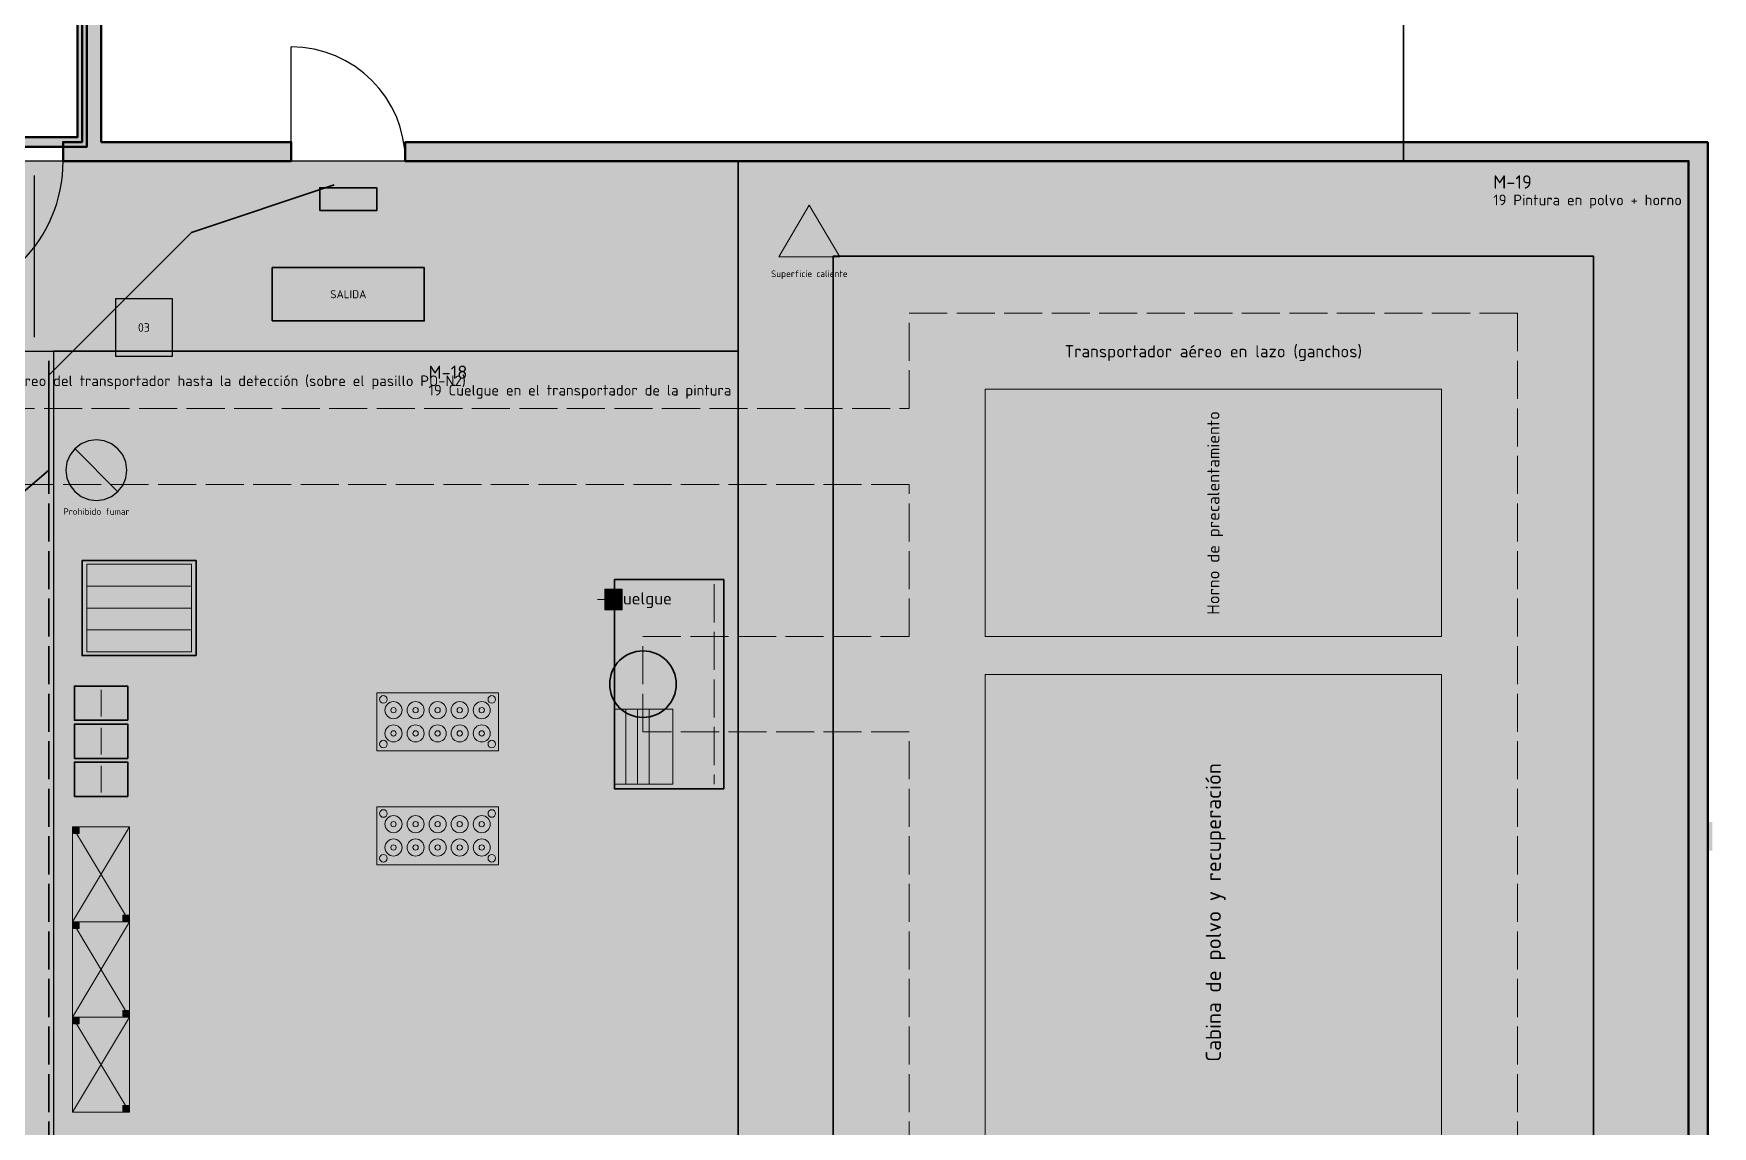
# Model space of a CAD drawing. Header units: millimetres. Extents: x 0 to 1189, y 0 to 841.
# Drawn here: x 678.9 to 855.5, y 536.5 to 651.4 of the extents above; entities that cross this region are included whole.
import ezdxf
from ezdxf.enums import TextEntityAlignment as Align

# ---------------------------------------------------------------- set-up
doc = ezdxf.new("R2010")
doc.units = ezdxf.units.MM
doc.linetypes.add('IRAM-E-TRAZOS', pattern=[5, 4, -1])
for name, color, linetype, lineweight in [('A-ABERTURA', 7, 'CONTINUOUS', 25), ('A-COLUMNA', 7, 'CONTINUOUS', 50), ('A-EQUIPO-FINO', 8, 'CONTINUOUS', 13), ('A-EQUIPO-OCULTO', 8, 'IRAM-E-TRAZOS', 13), ('A-EQUIPO-RELLENO', 9, 'CONTINUOUS', 13), ('A-MURO', 7, 'CONTINUOUS', 50), ('A-RELLENO', 9, 'CONTINUOUS', 13), ('A-SECTOR', 1, 'CONTINUOUS', 25), ('A-SECTOR-TXT', 1, 'CONTINUOUS', 25), ('A-TABIQUE', 7, 'CONTINUOUS', 50), ('A-TEXTO', 7, 'CONTINUOUS', 18), ('I-GAS', 40, 'CONTINUOUS', 35), ('S-ESCAPE', 3, 'CONTINUOUS', 35), ('S-INCENDIO', 1, 'CONTINUOUS', 25), ('S-SENAL', 7, 'CONTINUOUS', 18)]:
    doc.layers.add(name, color=color, linetype=linetype, lineweight=lineweight)
for name, color, linetype, lineweight, true_color in [('A-DEFENSA', 2, 'CONTINUOUS', 35, 0xe6b400), ('A-EQUIPO', 30, 'CONTINUOUS', 35, 0xe67800), ('A-PASILLO', 2, 'IRAM-E-TRAZOS', 35, 0xd7a500), ('A-SENDA', 2, 'CONTINUOUS', 25, 0xd7a500)]:
    doc.layers.add(name, color=color, linetype=linetype, lineweight=lineweight, true_color=true_color)
doc.styles.add('ISO3098', font='isocpeur.ttf')

msp = doc.modelspace()

# ---------------------------------------------------------------- hatches: boundary and pattern name
at = {"layer": 'A-COLUMNA', "true_color": 0x000000}
h = msp.add_hatch(color=7, dxfattribs=at)
h.dxf.hatch_style = 1
h.paths.add_polyline_path([(699, 636), (703, 636), (703, 640), (699, 640)])
h = msp.add_hatch(color=7, dxfattribs=at)
h.dxf.hatch_style = 1
h.paths.add_polyline_path([(775, 636), (779, 636), (779, 640), (775, 640)])
h = msp.add_hatch(color=7, dxfattribs=at)
h.dxf.hatch_style = 1
h.paths.add_polyline_path([(851, 636), (855, 636), (855, 640), (851, 640)])
h = msp.add_hatch(color=7, dxfattribs=at)
h.dxf.hatch_style = 1
h.paths.add_polyline_path([(852.5, 565.5), (855.5, 565.5), (855.5, 568.5), (852.5, 568.5)])
at = {"layer": 'A-EQUIPO-RELLENO', "true_color": 0xfff8f0}
h = msp.add_hatch(color=7, dxfattribs=at)
h.dxf.hatch_style = 1
h.paths.add_polyline_path([(763, 378), (843, 378), (843, 628), (763, 628)])
at = {"layer": 'A-EQUIPO-RELLENO', "true_color": 0xfae4d2}
h = msp.add_hatch(color=7, dxfattribs=at)
h.dxf.hatch_style = 1
h.paths.add_polyline_path([(779, 588), (827, 588), (827, 614), (779, 614)])
at = {"layer": 'A-EQUIPO-RELLENO', "true_color": 0xeedec0}
h = msp.add_hatch(color=7, dxfattribs=at)
h.dxf.hatch_style = 1
h.paths.add_polyline_path([(695.5, 586.4), (695.5, 595.6), (684.5, 595.6), (684.5, 586.4)])
h = msp.add_hatch(color=7, dxfattribs=at)
h.dxf.hatch_style = 1
h.paths.add_polyline_path([(740, 594), (740, 572), (751.5, 572), (751.5, 594)])
at = {"layer": 'A-EQUIPO-RELLENO', "true_color": 0xcdd0d4}
h = msp.add_hatch(color=7, dxfattribs=at)
h.dxf.hatch_style = 1
h.paths.add_polyline_path([(739, 593), (739, 590.8), (740.8, 590.8), (740.8, 593)])
at = {"layer": 'A-EQUIPO-RELLENO', "true_color": 0xfaecc8}
h = msp.add_hatch(color=7, dxfattribs=at)
h.dxf.hatch_style = 1
h.paths.add_polyline_path([(688.8, 579.2), (688.8, 582.8), (683.2, 582.8), (683.2, 579.2)])
at = {"layer": 'A-EQUIPO-RELLENO', "true_color": 0xe8eede}
h = msp.add_hatch(color=7, dxfattribs=at)
h.dxf.hatch_style = 1
h.paths.add_polyline_path([(779, 534), (827, 534), (827, 584), (779, 584)])
at = {"layer": 'A-EQUIPO-RELLENO', "true_color": 0xeeeeee}
h = msp.add_hatch(color=7, dxfattribs=at)
h.dxf.hatch_style = 1
h.paths.add_polyline_path([(715, 576), (727.8, 576), (727.8, 582.1), (715, 582.1)])
at = {"layer": 'A-EQUIPO-RELLENO', "true_color": 0xfaecc8}
h = msp.add_hatch(color=7, dxfattribs=at)
h.dxf.hatch_style = 1
h.paths.add_polyline_path([(688.8, 575.2), (688.8, 578.8), (683.2, 578.8), (683.2, 575.2)])
h = msp.add_hatch(color=7, dxfattribs=at)
h.dxf.hatch_style = 1
h.paths.add_polyline_path([(688.8, 571.2), (688.8, 574.8), (683.2, 574.8), (683.2, 571.2)])
at = {"layer": 'A-EQUIPO-RELLENO', "true_color": 0xeeeeee}
h = msp.add_hatch(color=7, dxfattribs=at)
h.dxf.hatch_style = 1
h.paths.add_polyline_path([(715, 564), (727.8, 564), (727.8, 570.1), (715, 570.1)])
h = msp.add_hatch(color=7, dxfattribs=at)
h.dxf.hatch_style = 1
h.paths.add_polyline_path([(689, 558), (689, 568), (683, 568), (683, 558)])
at = {"layer": 'A-EQUIPO-RELLENO', "true_color": 0x969ba0}
h = msp.add_hatch(color=7, dxfattribs=at)
h.dxf.hatch_style = 1
h.paths.add_polyline_path([(683.7, 567.3), (683.7, 567.9), (683.1, 567.9), (683.1, 567.3)])
h = msp.add_hatch(color=7, dxfattribs=at)
h.dxf.hatch_style = 1
h.paths.add_polyline_path([(688.9, 558.1), (688.9, 558.7), (688.3, 558.7), (688.3, 558.1)])
at = {"layer": 'A-EQUIPO-RELLENO', "true_color": 0xeeeeee}
h = msp.add_hatch(color=7, dxfattribs=at)
h.dxf.hatch_style = 1
h.paths.add_polyline_path([(689, 548), (689, 558), (683, 558), (683, 548)])
at = {"layer": 'A-EQUIPO-RELLENO', "true_color": 0x969ba0}
h = msp.add_hatch(color=7, dxfattribs=at)
h.dxf.hatch_style = 1
h.paths.add_polyline_path([(683.7, 557.3), (683.7, 557.9), (683.1, 557.9), (683.1, 557.3)])
at = {"layer": 'A-EQUIPO-RELLENO', "true_color": 0xeeeeee}
h = msp.add_hatch(color=7, dxfattribs=at)
h.dxf.hatch_style = 1
h.paths.add_polyline_path([(689, 538), (689, 548), (683, 548), (683, 538)])
at = {"layer": 'A-EQUIPO-RELLENO', "true_color": 0x969ba0}
h = msp.add_hatch(color=7, dxfattribs=at)
h.dxf.hatch_style = 1
h.paths.add_polyline_path([(683.7, 547.3), (683.7, 547.9), (683.1, 547.9), (683.1, 547.3)])
h = msp.add_hatch(color=7, dxfattribs=at)
h.dxf.hatch_style = 1
h.paths.add_polyline_path([(688.9, 548.1), (688.9, 548.7), (688.3, 548.7), (688.3, 548.1)])
h = msp.add_hatch(color=7, dxfattribs=at)
h.dxf.hatch_style = 1
h.paths.add_polyline_path([(688.9, 538.1), (688.9, 538.7), (688.3, 538.7), (688.3, 538.1)])
at = {"layer": 'A-MURO', "true_color": 0x464646}
h = msp.add_hatch(color=7, dxfattribs=at)
h.dxf.hatch_style = 1
h.paths.add_polyline_path([(686, 640), (706, 640), (706, 638), (682, 638), (682, 640), (684, 640), (684, 661.7), (686, 661.7)])
h = msp.add_hatch(color=7, dxfattribs=at)
h.dxf.hatch_style = 1
h.paths.add_polyline_path([(855, 640), (855, 367.5), (853, 367.5), (853, 638), (718, 638), (718, 640)])
at = {"layer": 'A-RELLENO', "true_color": 0xfff4b4}
h = msp.add_hatch(color=7, dxfattribs=at)
h.dxf.hatch_style = 1
h.paths.add_polyline_path([(233, 618), (753, 618), (753, 638), (233, 638)])
at = {"layer": 'A-RELLENO', "true_color": 0xf6cfc3}
h = msp.add_hatch(color=7, dxfattribs=at)
h.dxf.hatch_style = 1
h.paths.add_polyline_path([(753, 368), (853, 368), (853, 638), (753, 638)])
at = {"layer": 'A-RELLENO', "true_color": 0xf6f6f6}
h = msp.add_hatch(color=7, dxfattribs=at)
h.dxf.hatch_style = 1
h.paths.add_polyline_path([(666, 368), (681, 368), (681, 618), (666, 618)])
at = {"layer": 'A-RELLENO', "true_color": 0xfde4c8}
h = msp.add_hatch(color=7, dxfattribs=at)
h.dxf.hatch_style = 1
h.paths.add_polyline_path([(681, 523), (753, 523), (753, 618), (681, 618)])
at = {"layer": 'A-TABIQUE', "true_color": 0x6e6e6e}
h = msp.add_hatch(color=7, dxfattribs=at)
h.dxf.hatch_style = 1
h.paths.add_polyline_path([(569.53, 783.5), (616.5, 783.5), (617.5, 783.5), (647.5, 783.5), (648.5, 783.5), (684.5, 783.5), (684.5, 738.5), (684.5, 737.5), (684.5, 639.5), (664.5, 639.5), (663.5, 639.5), (614.5, 639.5), (613.5, 639.5), (570.5, 639.5), (569.53, 639.5), (569.53, 689.3), (570.5, 689.3), (613.5, 689.3), (614.5, 689.3), (663.5, 689.3), (663.5, 690.9), (612.5, 690.9), (611.5, 690.9), (589, 690.9), (588, 690.9), (569.53, 690.9), (569.53, 691.9), (588, 691.9), (588, 721.5), (571, 721.5), (571, 722.5), (588, 722.5), (589, 722.5), (611.5, 722.5), (612.5, 722.5), (663.5, 722.5), (663.5, 722.6), (664.5, 722.6), (664.5, 722.5), (664.5, 721.5), (664.5, 712.4), (663.5, 712.4), (663.5, 721.5), (612.5, 721.5), (612.5, 720), (611.5, 720), (611.5, 721.5), (589, 721.5), (589, 691.9), (611.5, 691.9), (611.5, 712), (612.5, 712), (612.5, 691.9), (663.5, 691.9), (663.5, 704.2), (664.5, 704.2), (664.5, 691.9), (664.5, 690.9), (664.5, 689.3), (664.5, 688.3), (664.5, 658.3), (663.5, 658.3), (663.5, 688.3), (614.5, 688.3), (614.5, 658), (613.5, 658), (613.5, 688.3), (570.5, 688.3), (570.5, 640.5), (613.5, 640.5), (613.5, 650), (614.5, 650), (614.5, 640.5), (663.5, 640.5), (663.5, 649.8), (664.5, 649.8), (664.5, 640.5), (683.5, 640.5), (683.5, 737.5), (683.4, 737.5), (683.4, 738.5), (683.5, 738.5), (683.5, 782.5), (648.5, 782.5), (648.5, 738.5), (648.6, 738.5), (648.6, 737.5), (648.5, 737.5), (647.5, 737.5), (627, 737.5), (627, 738.5), (647.5, 738.5), (647.5, 782.5), (617.5, 782.5), (617.5, 738.5), (619, 738.5), (619, 737.5), (617.5, 737.5), (616.5, 737.5), (577, 737.5), (577, 738.5), (616.5, 738.5), (616.5, 782.5), (569.53, 782.5)])
at = {"layer": 'S-ESCAPE', "true_color": 0x008c46}
h = msp.add_hatch(color=7, dxfattribs=at)
h.dxf.hatch_style = 1
h.paths.add_polyline_path([(709, 632.8), (712, 632.8), (712, 635.2), (709, 635.2)])
h = msp.add_hatch(color=7, dxfattribs=at)
h.dxf.hatch_style = 1
h.paths.add_polyline_path([(704, 621.2), (720, 621.2), (720, 626.8), (704, 626.8)])
at = {"layer": 'S-INCENDIO', "true_color": 0xc81414}
h = msp.add_hatch(color=7, dxfattribs=at)
h.dxf.hatch_style = 1
h.paths.add_polyline_path([(687.5, 617.5), (693.5, 617.5), (693.5, 623.5), (687.5, 623.5)])
at = {"layer": 'S-SENAL', "true_color": 0xfac800}
h = msp.add_hatch(color=7, dxfattribs=at)
h.dxf.hatch_style = 1
h.paths.add_polyline_path([(757.3, 627.94), (763.7, 627.94), (760.5, 633.38)])

# ---------------------------------------------------------------- linework, layer by layer
at = {"layer": 'A-ABERTURA'}
msp.add_line((706, 638), (706, 650), dxfattribs=at)
for centre, radius, start, end in [((706, 638), 12, 0, 90), ((667, 638), 15, -90, 0)]:
    msp.add_arc(centre, radius, start, end, dxfattribs=at)
at = {"layer": 'A-DEFENSA'}
msp.add_line((683, 618), (753, 618), dxfattribs=at)
at = {"layer": 'A-EQUIPO'}
for points in [[(763, 378), (843, 378), (843, 628), (763, 628)], [(696, 586), (696, 596), (684, 596), (684, 586)], [(740, 594), (740, 572), (751.5, 572), (751.5, 594)], [(688.8, 579.2), (688.8, 582.8), (683.2, 582.8), (683.2, 579.2)], [(688.8, 575.2), (688.8, 578.8), (683.2, 578.8), (683.2, 575.2)], [(688.8, 571.2), (688.8, 574.8), (683.2, 574.8), (683.2, 571.2)]]:
    msp.add_lwpolyline(points, close=True, dxfattribs=at)
msp.add_circle((743, 583), 3.5, dxfattribs=at)
at = {"layer": 'A-EQUIPO-FINO'}
for p, q in [((695.5, 593.3), (684.5, 593.3)), ((739, 591.9), (738.2, 591.9)), ((695.5, 591), (684.5, 591)), ((695.5, 588.7), (684.5, 588.7)), ((686, 579.6), (686, 582.4)), ((741.21, 580.36), (741.21, 572.5)), ((742.42, 580.36), (742.42, 572.5)), ((743.64, 580.36), (743.64, 572.5)), ((686, 575.6), (686, 578.4)), ((686, 571.6), (686, 574.4)), ((689, 558), (683, 568)), ((683, 558), (689, 568)), ((689, 548), (683, 558)), ((683, 548), (689, 558)), ((689, 538), (683, 548)), ((683, 538), (689, 548))]:
    msp.add_line(p, q, dxfattribs=at)
for points in [[(779, 588), (827, 588), (827, 614), (779, 614)], [(695.5, 586.4), (695.5, 595.6), (684.5, 595.6), (684.5, 586.4)], [(739, 593), (739, 590.8), (740.8, 590.8), (740.8, 593)], [(779, 534), (827, 534), (827, 584), (779, 584)], [(715, 576), (727.8, 576), (727.8, 582.1), (715, 582.1)], [(740, 580.36), (740, 572.5), (746.15, 572.5), (746.15, 580.36)], [(715, 564), (727.8, 564), (727.8, 570.1), (715, 570.1)], [(689, 558), (689, 568), (683, 568), (683, 558)], [(683.7, 567.3), (683.7, 567.9), (683.1, 567.9), (683.1, 567.3)], [(688.9, 558.1), (688.9, 558.7), (688.3, 558.7), (688.3, 558.1)], [(689, 548), (689, 558), (683, 558), (683, 548)], [(683.7, 557.3), (683.7, 557.9), (683.1, 557.9), (683.1, 557.3)], [(689, 538), (689, 548), (683, 548), (683, 538)], [(683.7, 547.3), (683.7, 547.9), (683.1, 547.9), (683.1, 547.3)], [(688.9, 548.1), (688.9, 548.7), (688.3, 548.7), (688.3, 548.1)], [(688.9, 538.1), (688.9, 538.7), (688.3, 538.7), (688.3, 538.1)]]:
    msp.add_lwpolyline(points, close=True, dxfattribs=at)
for centre, radius in [((715.7, 581.4), 0.4), ((716.76, 580.27), 0.9), ((719.08, 580.27), 0.9), ((721.4, 580.27), 0.9), ((723.72, 580.27), 0.9), ((726.04, 580.27), 0.9), ((727.1, 581.4), 0.4), ((716.76, 580.27), 0.28), ((719.08, 580.27), 0.28), ((721.4, 580.27), 0.28), ((723.72, 580.27), 0.28), ((726.04, 580.27), 0.28), ((716.76, 577.82), 0.9), ((716.76, 577.82), 0.28), ((719.08, 577.82), 0.9), ((719.08, 577.82), 0.28), ((721.4, 577.82), 0.9), ((721.4, 577.82), 0.28), ((723.72, 577.82), 0.9), ((723.72, 577.82), 0.28), ((726.04, 577.82), 0.9), ((726.04, 577.82), 0.28), ((715.7, 576.7), 0.4), ((727.1, 576.7), 0.4), ((715.7, 569.4), 0.4), ((716.76, 568.28), 0.9), ((719.08, 568.28), 0.9), ((721.4, 568.28), 0.9), ((723.72, 568.28), 0.9), ((726.04, 568.28), 0.9), ((727.1, 569.4), 0.4), ((716.76, 568.28), 0.28), ((719.08, 568.28), 0.28), ((721.4, 568.28), 0.28), ((723.72, 568.28), 0.28), ((726.04, 568.28), 0.28), ((716.76, 565.83), 0.9), ((716.76, 565.83), 0.28), ((719.08, 565.83), 0.9), ((719.08, 565.83), 0.28), ((721.4, 565.83), 0.9), ((721.4, 565.83), 0.28), ((723.72, 565.83), 0.9), ((723.72, 565.83), 0.28), ((726.04, 565.83), 0.9), ((726.04, 565.83), 0.28), ((715.7, 564.7), 0.4), ((727.1, 564.7), 0.4)]:
    msp.add_circle(centre, radius, dxfattribs=at)
at = {"layer": 'A-EQUIPO-OCULTO'}
msp.add_line((750.5, 593.5), (750.5, 572.5), dxfattribs=at)
msp.add_lwpolyline([(771, 578), (743, 578), (743, 588), (771, 588), (771, 604), (630, 604), (630, 612), (771, 612), (771, 622), (835, 622), (835, 384), (771, 384), (771, 388), (745, 388), (745, 398), (771, 398), (771, 578)], dxfattribs=at)
at = {"layer": 'A-MURO'}
for points in [[(686, 640), (706, 640), (706, 638), (682, 638), (682, 640), (684, 640), (684, 661.7), (686, 661.7)], [(855, 640), (855, 367.5), (853, 367.5), (853, 638), (718, 638), (718, 640)]]:
    msp.add_lwpolyline(points, close=True, dxfattribs=at)
at = {"layer": 'A-PASILLO'}
msp.add_line((680.5, 368), (680.5, 618), dxfattribs=at)
at = {"layer": 'A-SECTOR'}
for points in [[(753, 368), (853, 368), (853, 638), (753, 638)], [(681, 523), (753, 523), (753, 618), (681, 618)]]:
    msp.add_lwpolyline(points, close=True, dxfattribs=at)
at = {"layer": 'A-SENDA'}
msp.add_line((679, 619.5), (679, 636.5), dxfattribs=at)
msp.add_lwpolyline([(233, 618), (753, 618), (753, 638), (233, 638)], close=True, dxfattribs=at)
at = {"layer": 'A-TABIQUE'}
for points in [[(648.5, 783.5), (684.5, 783.5), (684.5, 738.5), (684.5, 737.5), (684.5, 639.5), (664.5, 639.5)], [(664.5, 640.5), (683.5, 640.5), (683.5, 737.5), (683.4, 737.5), (683.4, 738.5), (683.5, 738.5), (683.5, 782.5), (648.5, 782.5)]]:
    msp.add_lwpolyline(points, dxfattribs=at)
at = {"layer": 'A-TEXTO'}
msp.add_lwpolyline([(757.3, 627.94), (763.7, 627.94), (760.5, 633.38)], close=True, dxfattribs=at)
at = {"layer": 'I-GAS'}
msp.add_lwpolyline([(823, 743), (823, 638)], dxfattribs=at)
at = {"layer": 'S-ESCAPE'}
msp.add_lwpolyline([(595.5, 440.5), (595.5, 435.5), (525.5, 435.5), (525.5, 460.5), (540.5, 475.5), (555.5, 475.5), (585.5, 510.5), (600.5, 510.5), (645.5, 560.5), (645.5, 575.5), (680.5, 605.5), (680.5, 615.5), (695.5, 630.5), (710.5, 635.5)], dxfattribs=at)
for points in [[(709, 632.8), (715, 632.8), (715, 635.2), (709, 635.2)], [(704, 621.2), (720, 621.2), (720, 626.8), (704, 626.8)]]:
    msp.add_lwpolyline(points, close=True, dxfattribs=at)
at = {"layer": 'S-INCENDIO'}
msp.add_line((683.26, 607.74), (687.74, 603.26), dxfattribs=at)
for points in [[(687.5, 617.5), (693.5, 617.5), (693.5, 623.5), (687.5, 623.5)], [(688.7, 605.5), (688.59, 606.33), (688.27, 607.1), (687.76, 607.76), (687.1, 608.27), (686.33, 608.59), (685.5, 608.7), (684.67, 608.59), (683.9, 608.27), (683.24, 607.76), (682.73, 607.1), (682.41, 606.33), (682.3, 605.5), (682.41, 604.67), (682.73, 603.9), (683.24, 603.24), (683.9, 602.73), (684.67, 602.41), (685.5, 602.3), (686.33, 602.41), (687.1, 602.73), (687.76, 603.24), (688.27, 603.9), (688.59, 604.67)]]:
    msp.add_lwpolyline(points, close=True, dxfattribs=at)

# ---------------------------------------------------------------- texts
at = {"layer": 'A-SECTOR-TXT', "style": 'ISO3098'}
for s, height, p in [('M-19', 1.4, (832.45, 636.5)), ('19 Pintura en polvo + horno', 1.12, (832.45, 634.47)), ('M-18', 1.4, (720.45, 616.5)), ('19 Cuelgue en el transportador de la pintura', 1.12, (720.45, 614.47))]:
    msp.add_text(s, height=height, dxfattribs=at).set_placement(p, align=Align.TOP_LEFT)
at = {"layer": 'A-TEXTO', "style": 'ISO3098'}
for s, p in [('Superficie caliente', (760.5, 626.5)), ('Prohibido fumar', (685.5, 601.5))]:
    msp.add_text(s, height=0.7, dxfattribs=at).set_placement(p, align=Align.TOP_CENTER)
for s, height, p in [('SALIDA', 0.847, (712, 624)), ('03', 0.91, (690.5, 620.5)), ('Transportador aéreo en lazo (ganchos)', 1.28, (803, 618))]:
    msp.add_text(s, height=height, dxfattribs=at).set_placement(p, align=Align.MIDDLE_CENTER)
for s, height, p in [('Ramal aéreo del transportador hasta la detección (sobre el pasillo PO-N2)', 1.12, (698, 614)), ('Cuelgue', 1.28, (743, 591))]:
    msp.add_text(s, height=height, dxfattribs=at).set_placement(p, align=Align.BOTTOM_CENTER)
for s, height, p in [('Horno de precalentamiento', 1.28, (803, 601)), ('Cabina de polvo y recuperación', 1.6, (803, 559))]:
    msp.add_text(s, height=height, rotation=90, dxfattribs=at).set_placement(p, align=Align.MIDDLE_CENTER)

doc.saveas('drawing.dxf')
